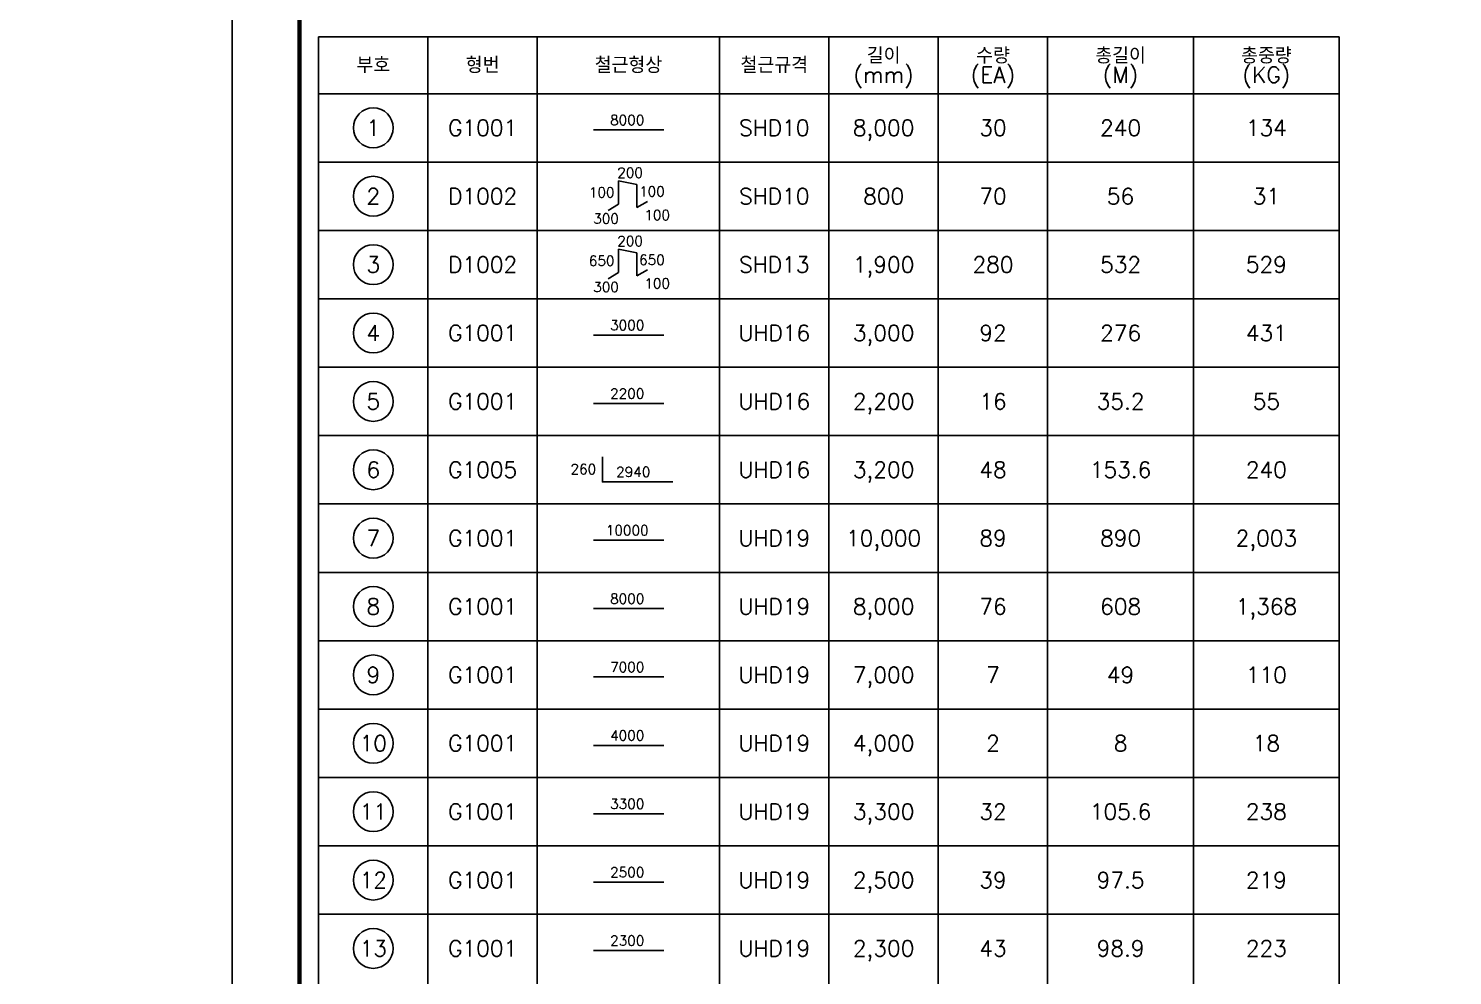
# Model space of a CAD drawing. Header units: millimetres. Extents: x 321717 to 696608, y -514806 to -16026.
# Drawn here: x 604030 to 616843, y -128340 to -119823 of the extents above; entities that cross this region are included whole.
import ezdxf
from ezdxf.enums import TextEntityAlignment as Align

# ---------------------------------------------------------------- set-up
doc = ezdxf.new("R2010")
doc.units = ezdxf.units.MM
doc.header["$LTSCALE"] = 65
doc.layers.add('FORM-L', color=7, linetype='Continuous')
doc.layers.add('XDIM', color=7, linetype='Continuous')
doc.layers.add('TEXT', color=3, linetype='Continuous', lineweight=9)
doc.styles.add('XRebar', font='Romans.shx', dxfattribs={"bigfont": 'whgtxt.shx'})
doc.styles.add('XRebar2', font='Romans.shx')

# ---------------------------------------------------------------- blocks, each defined once
blk = doc.blocks.new('zsdfhetshts')
blk.add_lwpolyline([(0, 0), (15120, 0), (15120, 21384), (0, 21384)], close=True)
at = {"layer": 'FORM-L', "const_width": 32.6}
blk.add_lwpolyline([(504, 504), (14616, 504), (14616, 19296), (504, 19296)], close=True, dxfattribs=at)
blk = doc.blocks.new('dhs_sheet2e')
at = {"color": 7}
blk.add_lwpolyline([(84000, 0), (84000, 59329.4), (0, 59329.4), (0, 0)], close=True, dxfattribs=at)
blk = doc.blocks.new('DHS_G1001')
at = {"layer": 'XDIM', "color": 1, "linetype": 'Continuous', "ltscale": 2.29892e-317}
blk.add_lwpolyline([(-768, -45), (780, -45)], dxfattribs=at)
at = {"layer": 'XDIM', "color": 3, "linetype": 'Continuous', "ltscale": 2.29892e-317, "style": 'XRebar2'}
blk.add_attdef('A', text='', height=219, dxfattribs=at).set_placement((-27, -3), align=Align.BOTTOM_CENTER)
blk = doc.blocks.new('DHS_D1002')
at = {"layer": 'XDIM', "color": 1, "linetype": 'Continuous', "ltscale": 1.96809e-317}
for p, q in [((-222, 336), (186, 258)), ((-222, -174), (-222, 336)), ((186, -249), (186, 258)), ((-447, -312), (-222, -174)), ((417, -117), (186, -249))]:
    blk.add_line(p, q, dxfattribs=at)
at = {"layer": 'XDIM', "color": 3, "linetype": 'Continuous', "ltscale": 1.96809e-317, "style": 'XRebar2'}
blk.add_attdef('C', text='', height=219, dxfattribs=at).set_placement((36, 342), align=Align.BOTTOM_CENTER)
blk.add_attdef('B', text='', height=219, dxfattribs=at).set_placement((-306, 84), align=Align.MIDDLE_RIGHT)
blk.add_attdef('D', text='', height=219, dxfattribs=at).set_placement((234, 105), align=Align.MIDDLE_LEFT)
blk.add_attdef('E', text='', height=219, dxfattribs=at).set_placement((348, -303), align=Align.TOP_LEFT)
blk.add_attdef('A', text='', height=219, dxfattribs=at).set_placement((-210, -381), align=Align.TOP_RIGHT)
blk = doc.blocks.new('DHS_G1005')
at = {"layer": 'XDIM', "color": 1, "linetype": 'Continuous', "ltscale": 2.29892e-317}
blk.add_lwpolyline([(-573, 282), (-573, -267), (975, -267)], dxfattribs=at)
at = {"layer": 'XDIM', "color": 3, "linetype": 'Continuous', "ltscale": 2.29892e-317, "style": 'XRebar2'}
blk.add_attdef('A', text='', height=219, dxfattribs=at).set_placement((-708, -162), align=Align.BOTTOM_RIGHT)
blk.add_attdef('B', text='', height=219, dxfattribs=at).set_placement((105, -222), align=Align.BOTTOM_CENTER)

msp = doc.modelspace()

# ---------------------------------------------------------------- linework, layer by layer
at = {"layer": 'XDIM', "color": 30, "linetype": 'Continuous', "ltscale": 1.17742e-311}
for p, q in [((606640, -119896.6), (615824, -119896.6)), ((606640, -119896.6), (606640, -136399.1)), ((607624, -119896.6), (607624, -133324.1)), ((608608, -119896.6), (608608, -133324.1)), ((610248, -119896.6), (610248, -133324.1)), ((611232, -119896.6), (611232, -133324.1)), ((612216, -119896.6), (612216, -136399.1)), ((613200, -119896.6), (613200, -133324.1)), ((614512, -119896.6), (614512, -136399.1)), ((615824, -119896.6), (615824, -136399.1)), ((606640, -120409.1), (615824, -120409.1)), ((606640, -121024.1), (615824, -121024.1)), ((606640, -121639.1), (615824, -121639.1)), ((606640, -122254.1), (615824, -122254.1)), ((606640, -122869.1), (615824, -122869.1)), ((606640, -123484.1), (615824, -123484.1)), ((606640, -124099.1), (615824, -124099.1)), ((606640, -124714.1), (615824, -124714.1)), ((606640, -125329.1), (615824, -125329.1)), ((606640, -125944.1), (615824, -125944.1)), ((606640, -126559.1), (615824, -126559.1)), ((606640, -127174.1), (615824, -127174.1)), ((606640, -127789.1), (615824, -127789.1))]:
    msp.add_line(p, q, dxfattribs=at)
at = {"layer": 'XDIM', "color": 50, "linetype": 'Continuous', "ltscale": 1.17742e-311}
for centre in [(607132, -120716.6), (607132, -121331.6), (607132, -121946.6), (607132, -122561.6), (607132, -123176.6), (607132, -123791.6), (607132, -124406.6), (607132, -125021.6), (607132, -125636.6), (607132, -126251.6), (607132, -126866.6), (607132, -127481.6), (607132, -128096.6)]:
    msp.add_circle(centre, 179.4, dxfattribs=at)
at = {"layer": 'XDIM', "color": 30, "linetype": 'Continuous', "ltscale": 1.17742e-311}
msp.add_solid([(606640, -119896.6), (606640.1, -119896.6), (606640, -119896.6)], dxfattribs=at)

# ---------------------------------------------------------------- block references
at = {"color": 255, "xscale": 0.8000000006602158, "yscale": 0.8000000006602158, "zscale": 0.8000000006602158}
msp.add_blockref('dhs_sheet2e', (538663.6, -162618.4), dxfattribs=at)
at = {"layer": 'TEXT', "color": 4, "xscale": 1.2, "yscale": 1.2, "zscale": 1.2}
msp.add_blockref('zsdfhetshts', (605863.6, -140815.7), dxfattribs=at)
at = {"layer": 'XDIM', "color": 50, "linetype": 'Continuous', "ltscale": 1.17742e-311, "xscale": 0.41, "yscale": 0.41, "zscale": 0.41}
for name, p, values in [('DHS_G1001', (609428, -120716.6), {'A': '8000'}), ('DHS_D1002', (609428, -121331.6), {'A': '300', 'B': '100', 'C': '200', 'D': '100', 'E': '100'}), ('DHS_D1002', (609428, -121946.6), {'A': '300', 'B': '650', 'C': '200', 'D': '650', 'E': '100'}), ('DHS_G1001', (609428, -122561.6), {'A': '3000'}), ('DHS_G1001', (609428, -123176.6), {'A': '2200'}), ('DHS_G1005', (609428, -123791.6), {'A': '260', 'B': '2940'}), ('DHS_G1001', (609428, -124406.6), {'A': '10000'}), ('DHS_G1001', (609428, -125021.6), {'A': '8000'}), ('DHS_G1001', (609428, -125636.6), {'A': '7000'}), ('DHS_G1001', (609428, -126251.6), {'A': '4000'}), ('DHS_G1001', (609428, -126866.6), {'A': '3300'}), ('DHS_G1001', (609428, -127481.6), {'A': '2500'}), ('DHS_G1001', (609428, -128096.6), {'A': '2300'})]:
    msp.add_blockref(name, p, dxfattribs=at).add_auto_attribs(values)

# ---------------------------------------------------------------- texts
at = {"layer": 'XDIM', "color": 50, "linetype": 'Continuous', "ltscale": 1.17742e-311, "style": 'XRebar'}
for s, p in [('길이', (611724, -120066.8)), ('수량', (612708, -120066.8)), ('총길이', (613856, -120066.8)), ('총중량', (615168, -120066.8)), ('부호', (607132, -120152.9)), ('형번', (608116, -120152.9)), ('철근형상', (609428, -120152.9)), ('철근규격', (610740, -120152.9)), ('(mm)', (611724, -120239)), ('(EA)', (612708, -120239)), ('(M)', (613856, -120239)), ('(KG)', (615168, -120239)), ('1', (607132, -120716.6)), ('G1001', (608116, -120716.6)), ('SHD10', (610740, -120716.6)), ('8,000', (611724, -120716.6)), ('30', (612708, -120716.6)), ('240', (613856, -120716.6)), ('134', (615168, -120716.6)), ('2', (607132, -121331.6)), ('D1002', (608116, -121331.6)), ('SHD10', (610740, -121331.6)), ('800', (611724, -121331.6)), ('70', (612708, -121331.6)), ('56', (613856, -121331.6)), ('31', (615168, -121331.6)), ('3', (607132, -121946.6)), ('D1002', (608116, -121946.6)), ('SHD13', (610740, -121946.6)), ('1,900', (611724, -121946.6)), ('280', (612708, -121946.6)), ('532', (613856, -121946.6)), ('529', (615168, -121946.6)), ('4', (607132, -122561.6)), ('G1001', (608116, -122561.6)), ('UHD16', (610740, -122561.6)), ('3,000', (611724, -122561.6)), ('92', (612708, -122561.6)), ('276', (613856, -122561.6)), ('431', (615168, -122561.6)), ('5', (607132, -123176.6)), ('G1001', (608116, -123176.6)), ('UHD16', (610740, -123176.6)), ('2,200', (611724, -123176.6)), ('16', (612708, -123176.6)), ('35.2', (613856, -123176.6)), ('55', (615168, -123176.6)), ('6', (607132, -123791.6)), ('G1005', (608116, -123791.6)), ('UHD16', (610740, -123791.6)), ('3,200', (611724, -123791.6)), ('48', (612708, -123791.6)), ('153.6', (613856, -123791.6)), ('240', (615168, -123791.6)), ('7', (607132, -124406.6)), ('G1001', (608116, -124406.6)), ('UHD19', (610740, -124406.6)), ('10,000', (611724, -124406.6)), ('89', (612708, -124406.6)), ('890', (613856, -124406.6)), ('2,003', (615168, -124406.6)), ('8', (607132, -125021.6)), ('G1001', (608116, -125021.6)), ('UHD19', (610740, -125021.6)), ('8,000', (611724, -125021.6)), ('76', (612708, -125021.6)), ('608', (613856, -125021.6)), ('1,368', (615168, -125021.6)), ('9', (607132, -125636.6)), ('G1001', (608116, -125636.6)), ('UHD19', (610740, -125636.6)), ('7,000', (611724, -125636.6)), ('7', (612708, -125636.6)), ('49', (613856, -125636.6)), ('110', (615168, -125636.6)), ('10', (607132, -126251.6)), ('G1001', (608116, -126251.6)), ('UHD19', (610740, -126251.6)), ('4,000', (611724, -126251.6)), ('2', (612708, -126251.6)), ('8', (613856, -126251.6)), ('18', (615168, -126251.6)), ('11', (607132, -126866.6)), ('G1001', (608116, -126866.6)), ('UHD19', (610740, -126866.6)), ('3,300', (611724, -126866.6)), ('32', (612708, -126866.6)), ('105.6', (613856, -126866.6)), ('238', (615168, -126866.6)), ('12', (607132, -127481.6)), ('G1001', (608116, -127481.6)), ('UHD19', (610740, -127481.6)), ('2,500', (611724, -127481.6)), ('39', (612708, -127481.6)), ('97.5', (613856, -127481.6)), ('219', (615168, -127481.6)), ('13', (607132, -128096.6)), ('G1001', (608116, -128096.6)), ('UHD19', (610740, -128096.6)), ('2,300', (611724, -128096.6)), ('43', (612708, -128096.6)), ('98.9', (613856, -128096.6)), ('223', (615168, -128096.6))]:
    msp.add_text(s, height=143.5, dxfattribs=at).set_placement(p, align=Align.MIDDLE_CENTER)

doc.saveas('drawing.dxf')
